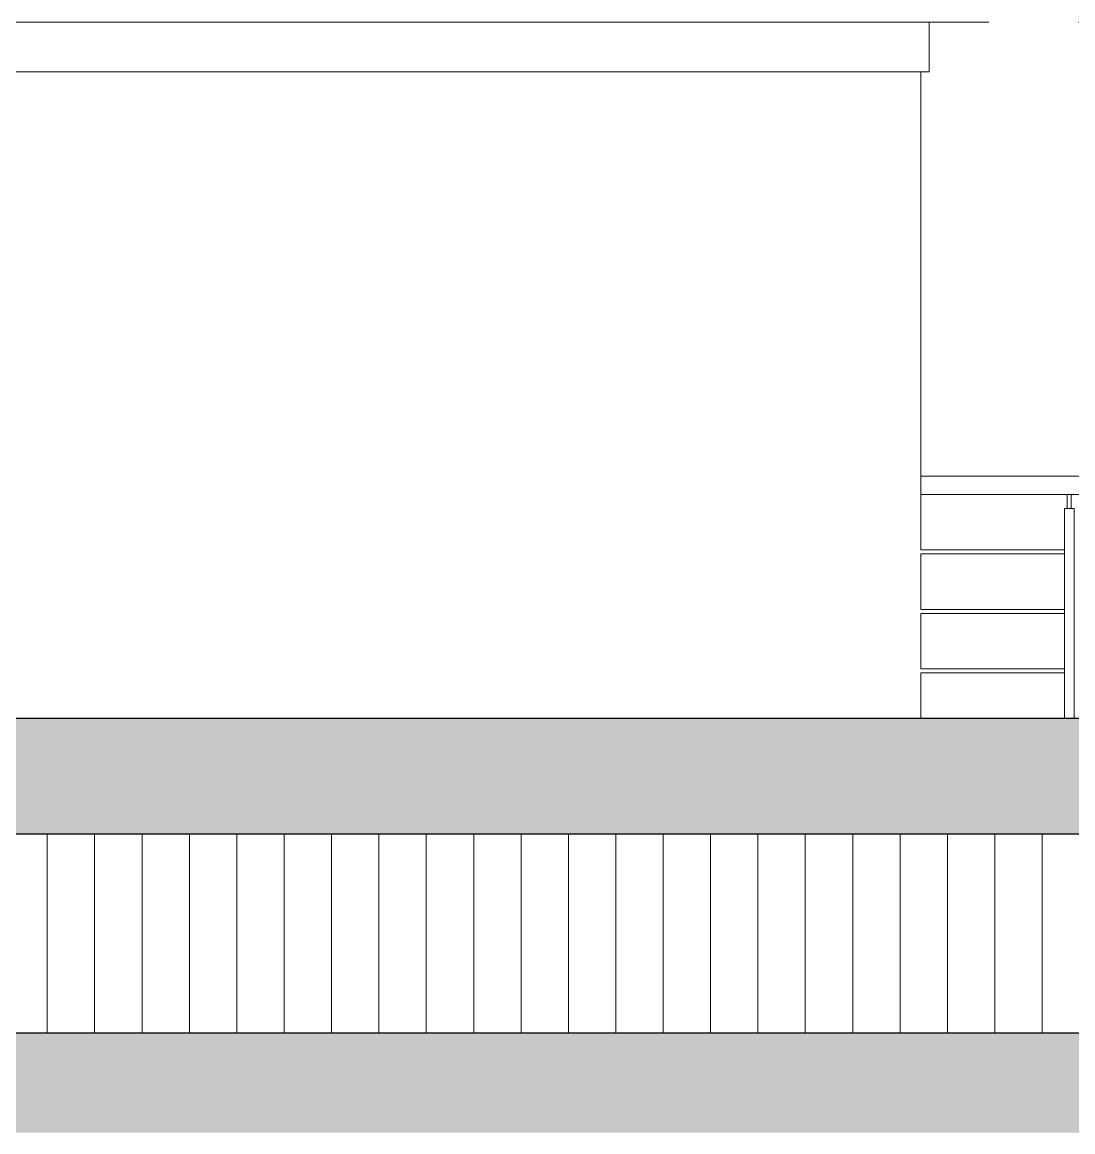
# Model space of a CAD drawing. Header units: millimetres. Extents: x 922141 to 965068, y 34629 to 256118.
# Drawn here: x 928835 to 932003, y 199745 to 203092 of the extents above; entities that cross this region are included whole.
import ezdxf

# ---------------------------------------------------------------- set-up
doc = ezdxf.new("R2010")
doc.units = ezdxf.units.MM
doc.linetypes.add('ACAD_ISO03W100', pattern=[30, 12, -18])
for name, color, linetype, lineweight in [('MCA__ LANDSCAPE', 136, 'Continuous', 5), ('MCA__ MURI ESISTENTI SEZIONATI', 30, 'Continuous', 30), ('MCA__ SCALE', 154, 'Continuous', 18)]:
    doc.layers.add(name, color=color, linetype=linetype, lineweight=lineweight)

msp = doc.modelspace()

# ---------------------------------------------------------------- hatches: boundary and pattern name
at = {"layer": 'MCA__ LANDSCAPE'}
h = msp.add_hatch(color=256, dxfattribs=at)
h.dxf.hatch_style = 1
h.paths.add_polyline_path([(934632.07, 196342.18), (934463.23, 196342.18), (925979.18, 196342.18), (925979.18, 196042.18), (934632.07, 196042.18)])
h.paths.add_polyline_path([(940623.23, 196342.18), (934632.07, 196342.18), (934632.07, 196042.18), (940623.23, 196042.18)])
h.paths.add_polyline_path([(944193.17, 196342.18), (940623.23, 196342.18), (940623.23, 196042.18), (944193.17, 196042.18)])
h.paths.add_polyline_path([(950107.86, 196342.18), (944376.23, 196342.18), (944193.17, 196342.18), (944193.17, 196042.18), (950107.86, 196042.18)])
h.paths.add_polyline_path([(950257.86, 200042.18), (934413.23, 200042.18), (934413.23, 199742.18), (950257.86, 199742.18)])
h.paths.add_polyline_path([(934413.23, 200042.18), (934313.23, 200042.18), (927869.18, 200042.18), (927869.18, 199742.18), (934413.23, 199742.18)])
h.paths.add_polyline_path([(937039.05, 200992.18), (935313.23, 200992.18), (928769.18, 200992.18), (928769.18, 200642.18), (936034.8, 200642.18)])
at = {"layer": 'MCA__ SCALE'}
h = msp.add_hatch(dxfattribs=at)
h.set_pattern_fill('ANSI31', color=256, scale=45, angle=45)
h.set_pattern_definition([(90, (347980.63, -185678.52), (-142.875, 9e-15), [])])
h.paths.add_polyline_path([(934313.23, 200042.18), (936034.8, 200642.18), (928769.18, 200642.18), (927769.18, 200042.18)])

# ---------------------------------------------------------------- linework, layer by layer
at = {"layer": 'MCA__ LANDSCAPE', "linetype": 'ACAD_ISO03W100', "ltscale": 15}
msp.add_line((931570.23, 203092.18), (959866.09, 203092.18), dxfattribs=at)
at = {"layer": 'MCA__ MURI ESISTENTI SEZIONATI'}
for p, q in [((928769.18, 200992.18), (935313.23, 200992.18)), ((936034.8, 200642.18), (928769.18, 200642.18)), ((934313.23, 200042.18), (927769.18, 200042.18))]:
    msp.add_line(p, q, dxfattribs=at)
at = {"layer": 'MCA__ SCALE'}
for p, q in [((931570.23, 203092.18), (928744.18, 203092.18)), ((931570.23, 203092.18), (931570.23, 202942.18)), ((931570.23, 202942.18), (928744.18, 202942.18)), ((931545.23, 202942.18), (931545.23, 201722.18)), ((931545.23, 201722.18), (931545.23, 201499.96)), ((935260.27, 201722.18), (931545.23, 201722.18)), ((935260.27, 201667.18), (931545.23, 201667.18)), ((931977.63, 201499.96), (931545.23, 201499.96)), ((931545.23, 201487.96), (931545.23, 201320.74)), ((931977.63, 201487.96), (931545.23, 201487.96)), ((931977.63, 201320.74), (931545.23, 201320.74)), ((931545.23, 201308.74), (931545.23, 201141.53)), ((931977.63, 201308.74), (931545.23, 201308.74)), ((931977.63, 201141.53), (931545.23, 201141.53)), ((931545.23, 201129.53), (931545.23, 200992.18)), ((931977.63, 201129.53), (931545.23, 201129.53))]:
    msp.add_line(p, q, dxfattribs=at)
for points in [[(931998.63, 201625.4), (931986.63, 201625.4), (931986.63, 201667.18), (931998.63, 201667.18)], [(932007.63, 201625.4), (931977.63, 201625.4), (931977.63, 200992.18), (932007.63, 200992.18)]]:
    msp.add_lwpolyline(points, close=True, dxfattribs=at)

doc.saveas('drawing.dxf')
